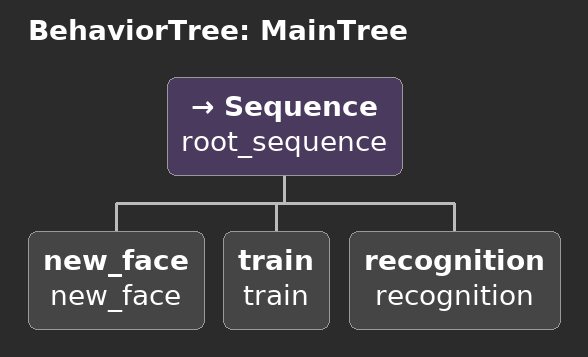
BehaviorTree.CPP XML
<root BTCPP_format="4" >
    <BehaviorTree ID="MainTree">
    <Sequence name="root_sequence">

        <new_face      name="new_face"   />
        <train         name="train"      />
        <recognition   name="recognition"/>

    </Sequence>
    </BehaviorTree>
</root>
